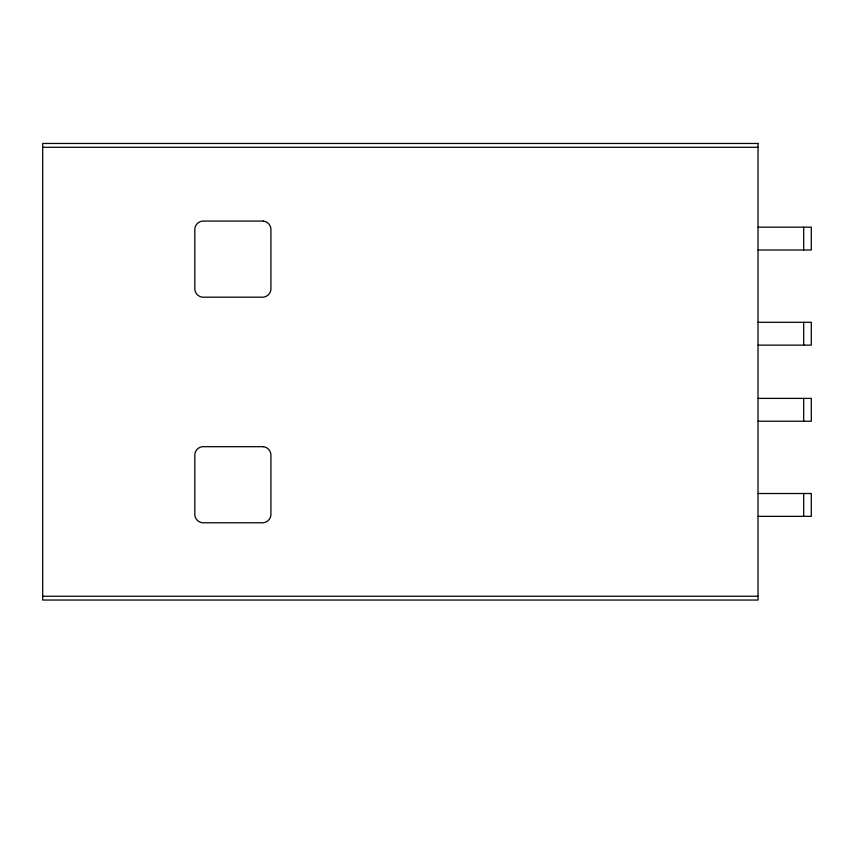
<?xml version="1.0" encoding="UTF-8"?>
<svg xmlns="http://www.w3.org/2000/svg" width="854" height="854" viewBox="0 0 854 854"><rect width="100%" height="100%" fill="white"/><g stroke="black" fill="none" stroke-linecap="round" stroke-linejoin="round"><path stroke-width="1.28" d="M42.7 147.272L758.032 147.272M758.128 227.164L811.3 227.164L811.3 249.998L758.128 249.998M758.128 322.3L811.3 322.3L811.3 345.123L758.128 345.123M758.128 398.391L811.3 398.391L811.3 421.225L758.128 421.225M758.128 493.516L811.3 493.516L811.3 516.35L758.128 516.35M42.7 596.252L758.032 596.252M803.689 227.164L803.689 249.998M803.689 322.3L803.689 345.123M803.689 398.391L803.689 421.225M803.689 493.516L803.689 516.35M758.032 143.461L42.7 143.461L42.7 600.042L758.032 600.052L758.032 143.461M263.31 221.079L202.43 221.079A8.561 8.561 0 0 0 194.819 228.691L194.819 289.57A8.561 8.561 0 0 0 202.43 297.181L263.31 297.181A8.561 8.561 0 0 0 270.921 289.57L270.921 228.691A8.561 8.561 0 0 0 263.31 221.079M263.31 446.685L202.43 446.685A8.561 8.561 0 0 0 194.819 454.296L194.819 515.165A8.561 8.561 0 0 0 202.43 522.776L263.31 522.776A8.561 8.561 0 0 0 270.921 515.165L270.921 454.296A8.561 8.561 0 0 0 263.31 446.685"/></g></svg>
